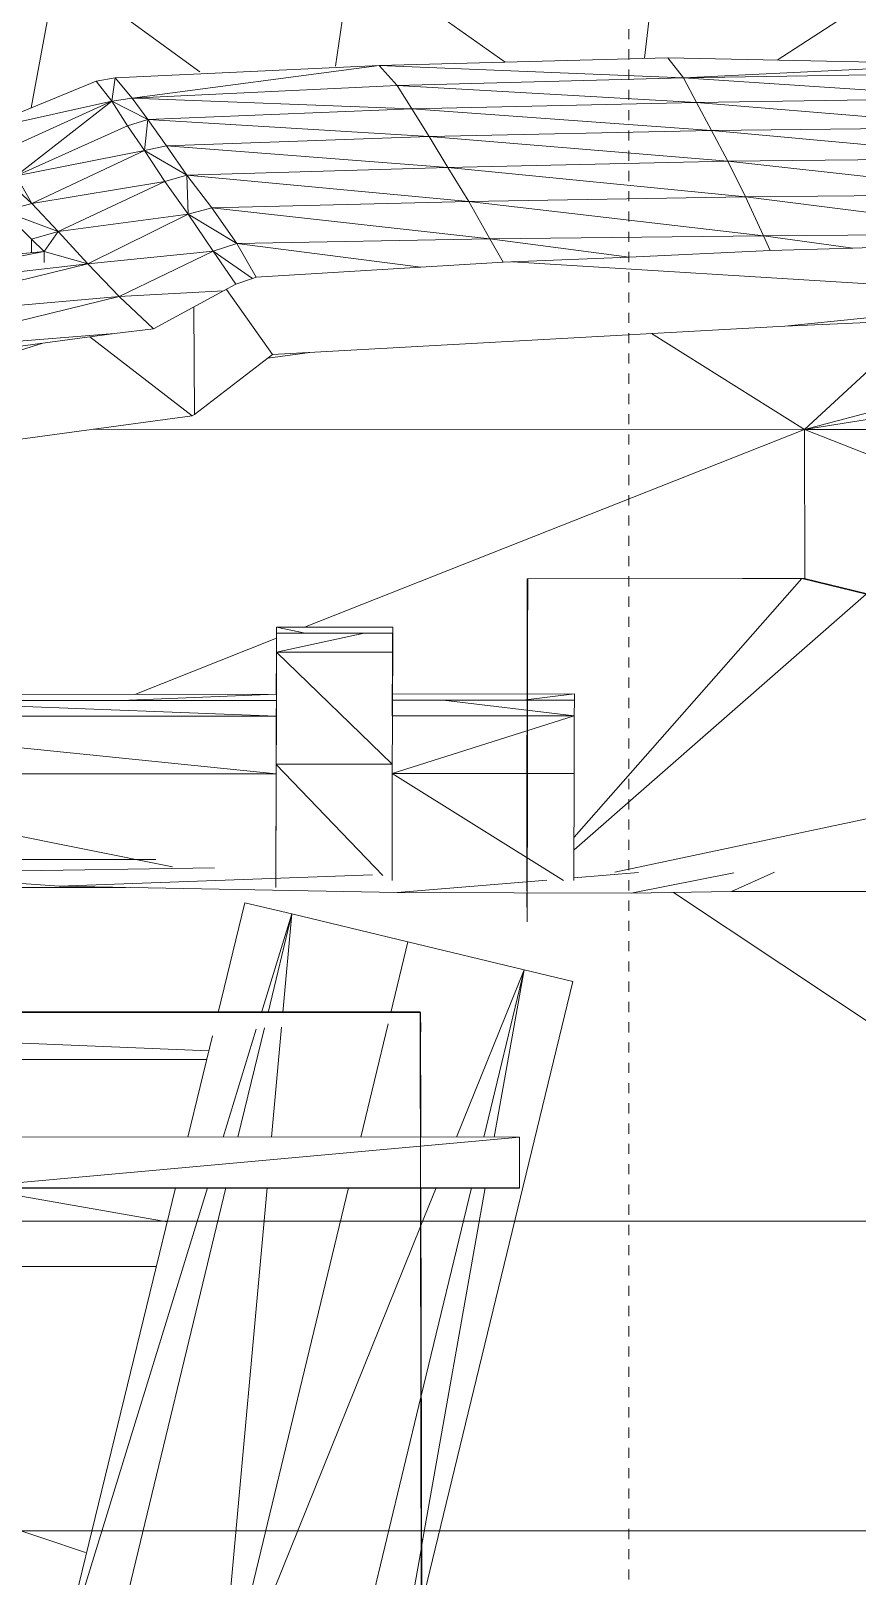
# Model space of a CAD drawing. Header units: inches. Extents: x -4169 to 1631, y -238 to 585.
# Drawn here: x 1446.11 to 1456.3, y -4.38 to 14.68 of the extents above; entities that cross this region are included whole.
import ezdxf

# ---------------------------------------------------------------- set-up
doc = ezdxf.new("R2010")
doc.units = ezdxf.units.IN
doc.header["$MEASUREMENT"] = 0
doc.linetypes.add('Aligning Line 1_8_', pattern=[0.25, 0.125, -0.125])
doc.linetypes.add('Grid Line 1_2_', pattern=[0.875, 0.5, -0.125, 0.125, -0.125])
for name, color, linetype, lineweight in [('0-5', 10, 'Continuous', 5), ('0-7', 7, 'Continuous', 9), ('A-FLOR-LEVL-1', 51, 'Grid Line 1_2_', 9), ('A-GENM', 5, 'Continuous', 9), ('G-ANNO-SYMB', 111, 'Aligning Line 1_8_', 9), ('G-ANNO-SYMB-2', 147, 'Aligning Line 1_8_', 9)]:
    doc.layers.add(name, color=color, linetype=linetype, lineweight=lineweight)

# ---------------------------------------------------------------- blocks, each defined once
blk = doc.blocks.new('CTR - 2nd Phase_rvt-2-BUILDING ELEVATION - SOUTH')
at = {"layer": 'A-FLOR-LEVL-1'}
blk.add_line((9609.49, 0), (12558.481, 0), dxfattribs=at)
blk = doc.blocks.new('Land_Rover_Evoque_-_SUV_Car_Vehicle_Automobile_13067 - Land Rover EVOQUE_dwg-V19-BUILDING ELEVATION - SOUTH')
at = {"layer": 'A-GENM'}
for p, q in [((12424.703, 15.631), (12424.5, 14.247)), ((12426.592, 14.295), (12424.703, 15.631)), ((12428.312, 14.342), (12428.474, 15.727)), ((12432.235, 15.803), (12429.945, 14.321)), ((12421.069, 15.458), (12420.746, 13.731)), ((12421.069, 15.458), (12422.829, 14.174)), ((12428.597, 14.349), (12425.04, 14.254)), ((12432.271, 14.272), (12428.597, 14.349)), ((12428.79, 14.102), (12428.597, 14.349)), ((12421.782, 14.1), (12425.04, 14.254)), ((12421.993, 13.852), (12425.04, 14.254)), ((12428.79, 14.102), (12425.04, 14.254)), ((12425.04, 14.254), (12425.26, 14.006)), ((12428.79, 14.102), (12432.271, 14.272)), ((12432.415, 14.159), (12428.79, 14.102)), ((12421.55, 14.061), (12420.005, 13.427)), ((12421.782, 14.1), (12421.55, 14.061)), ((12421.742, 13.814), (12421.55, 14.061)), ((12421.782, 14.1), (12421.742, 13.814)), ((12421.782, 14.1), (12421.993, 13.852)), ((12421.993, 13.852), (12425.26, 14.006)), ((12428.79, 14.102), (12425.26, 14.006)), ((12425.26, 14.006), (12425.443, 13.72)), ((12425.26, 14.006), (12428.952, 13.797)), ((12432.539, 13.854), (12428.79, 14.102)), ((12428.79, 14.102), (12428.952, 13.797)), ((12421.742, 13.814), (12420.005, 13.427)), ((12420.177, 13.103), (12421.742, 13.814)), ((12420.563, 12.894), (12421.742, 13.814)), ((12421.742, 13.814), (12421.993, 13.852)), ((12421.742, 13.814), (12422.185, 13.586)), ((12421.742, 13.814), (12421.934, 13.509)), ((12421.993, 13.852), (12422.185, 13.586)), ((12421.993, 13.852), (12425.443, 13.72)), ((12425.443, 13.72), (12428.952, 13.797)), ((12432.539, 13.854), (12428.952, 13.797)), ((12428.952, 13.797), (12432.683, 13.491)), ((12428.952, 13.797), (12429.135, 13.453)), ((12422.185, 13.586), (12421.934, 13.509)), ((12422.185, 13.586), (12422.145, 13.204)), ((12422.185, 13.586), (12425.443, 13.72)), ((12422.185, 13.586), (12422.416, 13.262)), ((12422.185, 13.586), (12425.654, 13.377)), ((12425.654, 13.377), (12425.443, 13.72)), ((12425.443, 13.72), (12429.135, 13.453)), ((12420.563, 12.894), (12421.934, 13.509)), ((12421.934, 13.509), (12422.145, 13.204)), ((12422.416, 13.262), (12425.654, 13.377)), ((12425.654, 13.377), (12429.135, 13.453)), ((12425.885, 12.995), (12425.654, 13.377)), ((12425.654, 13.377), (12429.337, 13.072)), ((12432.683, 13.491), (12429.135, 13.453)), ((12429.135, 13.453), (12429.337, 13.072)), ((12429.135, 13.453), (12432.836, 13.109)), ((12420.563, 12.894), (12422.145, 13.204)), ((12420.755, 12.551), (12422.145, 13.204)), ((12422.145, 13.204), (12422.416, 13.262)), ((12422.145, 13.204), (12422.666, 12.899)), ((12422.145, 13.204), (12422.395, 12.822)), ((12422.416, 13.262), (12422.666, 12.899)), ((12422.416, 13.262), (12425.885, 12.995)), ((12422.666, 12.899), (12425.885, 12.995)), ((12425.885, 12.995), (12429.337, 13.072)), ((12426.145, 12.575), (12425.885, 12.995)), ((12425.885, 12.995), (12429.558, 12.632)), ((12429.337, 13.072), (12432.836, 13.109)), ((12429.337, 13.072), (12429.558, 12.632)), ((12429.337, 13.072), (12433.01, 12.67)), ((12420.427, 12.855), (12420.755, 12.551)), ((12420.563, 12.894), (12420.755, 12.551)), ((12420.755, 12.551), (12422.395, 12.822)), ((12422.395, 12.822), (12421.082, 12.207)), ((12422.666, 12.899), (12422.395, 12.822)), ((12422.395, 12.822), (12422.684, 12.421)), ((12422.666, 12.899), (12422.684, 12.421)), ((12422.666, 12.899), (12422.974, 12.498)), ((12422.666, 12.899), (12426.145, 12.575)), ((12426.145, 12.575), (12429.558, 12.632)), ((12429.558, 12.632), (12433.01, 12.67)), ((12429.779, 12.154), (12429.558, 12.632)), ((12433.183, 12.173), (12429.558, 12.632)), ((12420.406, 12.455), (12420.755, 12.551)), ((12420.753, 12.111), (12420.406, 12.455)), ((12420.406, 12.455), (12421.082, 12.207)), ((12420.755, 12.551), (12421.082, 12.207)), ((12422.684, 12.421), (12421.082, 12.207)), ((12422.684, 12.421), (12421.448, 11.807)), ((12422.684, 12.421), (12422.974, 12.498)), ((12422.992, 11.962), (12422.684, 12.421)), ((12423.282, 12.059), (12422.684, 12.421)), ((12422.974, 12.498), (12426.145, 12.575)), ((12423.282, 12.059), (12422.974, 12.498)), ((12422.974, 12.498), (12426.405, 12.116)), ((12429.779, 12.154), (12426.145, 12.575)), ((12426.405, 12.116), (12426.145, 12.575)), ((12420.753, 12.111), (12421.082, 12.207)), ((12420.908, 11.959), (12421.082, 12.207)), ((12421.448, 11.807), (12421.082, 12.207)), ((12420.754, 11.945), (12420.753, 12.111)), ((12420.908, 11.959), (12420.753, 12.111)), ((12422.992, 11.962), (12423.282, 12.059)), ((12423.282, 12.059), (12426.405, 12.116)), ((12423.282, 12.059), (12423.524, 11.643)), ((12423.282, 12.059), (12425.554, 11.765)), ((12429.779, 12.154), (12426.405, 12.116)), ((12426.568, 11.826), (12426.405, 12.116)), ((12426.405, 12.116), (12428.121, 11.888)), ((12429.779, 12.154), (12433.183, 12.173)), ((12429.779, 12.154), (12430.881, 12.001)), ((12429.779, 12.154), (12429.862, 11.97)), ((12433.217, 12.077), (12430.881, 12.001)), ((12420.908, 11.959), (12418.258, 11.442)), ((12420.908, 11.959), (12420.057, 11.882)), ((12420.908, 11.825), (12420.908, 11.959)), ((12420.908, 11.959), (12421.448, 11.807)), ((12422.992, 11.962), (12421.448, 11.807)), ((12422.992, 11.962), (12421.833, 11.406)), ((12422.992, 11.962), (12423.479, 11.625)), ((12422.992, 11.962), (12423.271, 11.555)), ((12426.568, 11.826), (12425.554, 11.765)), ((12426.568, 11.826), (12428.121, 11.888)), ((12426.681, 11.83), (12433.62, 11.404)), ((12429.862, 11.97), (12428.121, 11.888)), ((12430.881, 12.001), (12429.862, 11.97)), ((12421.448, 11.807), (12418.258, 11.442)), ((12421.448, 11.807), (12418.643, 11.117)), ((12421.833, 11.406), (12421.448, 11.807)), ((12423.524, 11.643), (12423.479, 11.625)), ((12423.524, 11.643), (12425.554, 11.765)), ((12423.121, 11.474), (12421.833, 11.406)), ((12423.121, 11.474), (12422.255, 11.005)), ((12423.271, 11.555), (12423.121, 11.474)), ((12423.156, 11.492), (12423.725, 10.687)), ((12423.479, 11.625), (12423.271, 11.555)), ((12421.833, 11.406), (12418.643, 11.117)), ((12421.833, 11.406), (12419.107, 10.736)), ((12421.833, 11.406), (12422.255, 11.005)), ((12422.763, 9.949), (12422.752, 11.274)), ((12433.62, 11.404), (12430.043, 11.037)), ((12430.043, 11.037), (12432.612, 11.15)), ((12430.283, 9.764), (12439.59, 11.237)), ((12430.283, 9.764), (12435.689, 11.204)), ((12430.283, 9.764), (12431.746, 11.112)), ((12419.107, 10.736), (12421.777, 10.946)), ((12421.777, 10.946), (12419.246, 10.608)), ((12422.735, 9.931), (12421.47, 10.905)), ((12422.255, 11.005), (12421.777, 10.946)), ((12423.725, 10.687), (12430.043, 11.037)), ((12430.283, 9.764), (12428.399, 10.946)), ((12420.893, 10.828), (12414.459, 8.819)), ((12422.763, 9.949), (12423.725, 10.687)), ((12423.668, 10.644), (12424.184, 10.713)), ((12422.735, 9.931), (12414.459, 8.819)), ((12422.735, 9.931), (12422.763, 9.949)), ((12421.515, 9.767), (12430.283, 9.764)), ((12424.117, 7.325), (12430.283, 9.764)), ((12430.283, 9.764), (12430.287, 7.915)), ((12430.283, 9.764), (12435.415, 7.735)), ((12430.283, 9.764), (12443.444, 9.761)), ((12426.865, 7.921), (12426.858, 4.07)), ((12430.284, 7.925), (12426.865, 7.921)), ((12430.249, 7.924), (12426.865, 7.921)), ((12426.87, 7.922), (12426.865, 7.921)), ((12426.87, 7.922), (12426.866, 6.501)), ((12426.871, 7.922), (12426.869, 7.139)), ((12426.87, 7.922), (12430.284, 7.925)), ((12426.87, 7.922), (12426.871, 7.922)), ((12429.518, 7.924), (12426.871, 7.922)), ((12430.249, 7.924), (12427.442, 4.734)), ((12429.518, 7.924), (12430.278, 7.925)), ((12430.284, 7.925), (12429.518, 7.924)), ((12430.284, 7.925), (12430.249, 7.924)), ((12431.077, 7.733), (12430.249, 7.924)), ((12431.042, 7.732), (12430.249, 7.924)), ((12430.278, 7.925), (12430.461, 7.881)), ((12430.284, 7.925), (12430.278, 7.925)), ((12431.077, 7.733), (12430.284, 7.925)), ((12430.284, 7.925), (12430.461, 7.881)), ((12431.07, 7.733), (12430.461, 7.881)), ((12431.042, 7.732), (12427.442, 4.581)), ((12444.096, 7.741), (12427.946, 4.302)), ((12423.774, 7.325), (12423.771, 7.017)), ((12424.853, 7.25), (12423.771, 7.017)), ((12423.772, 6.499), (12423.774, 7.25)), ((12423.773, 6.499), (12423.774, 7.25)), ((12425.206, 7.326), (12423.774, 7.325)), ((12423.774, 7.325), (12424.125, 7.25)), ((12423.774, 7.325), (12423.775, 7.25)), ((12423.774, 7.017), (12423.775, 7.25)), ((12423.774, 7.25), (12423.774, 7.017)), ((12424.125, 7.25), (12423.775, 7.25)), ((12425.206, 7.25), (12424.125, 7.25)), ((12425.206, 7.25), (12425.203, 6.5)), ((12425.205, 7.25), (12425.203, 7.018)), ((12425.206, 7.25), (12425.204, 6.5)), ((12425.206, 7.326), (12425.206, 7.25)), ((12425.206, 7.02), (12425.206, 7.25)), ((12425.206, 7.02), (12425.206, 7.25)), ((12422.026, 6.497), (12423.773, 7.189)), ((12426.869, 7.139), (12426.867, 6.501)), ((12426.869, 7.139), (12426.868, 6.472)), ((12423.771, 7.017), (12423.768, 5.634)), ((12423.77, 6.499), (12423.771, 7.017)), ((12425.203, 7.018), (12423.771, 7.017)), ((12423.771, 6.499), (12423.771, 7.017)), ((12425.199, 5.635), (12423.771, 7.017)), ((12423.774, 6.423), (12423.774, 7.017)), ((12425.203, 7.018), (12425.201, 6.23)), ((12425.203, 7.018), (12425.201, 6.23)), ((12425.202, 6.23), (12425.203, 7.018)), ((12425.205, 6.425), (12425.206, 7.02)), ((12423.773, 6.499), (12416.8, 6.494)), ((12423.773, 6.499), (12421.851, 6.423)), ((12423.773, 6.499), (12423.771, 6.229)), ((12423.773, 6.499), (12423.774, 6.423)), ((12425.204, 6.5), (12427.448, 6.502)), ((12425.205, 6.425), (12425.204, 6.5)), ((12427.448, 6.502), (12426.814, 6.425)), ((12427.448, 6.502), (12427.448, 6.425)), ((12421.851, 6.423), (12417.169, 6.423)), ((12418.666, 6.423), (12423.771, 6.229)), ((12421.851, 6.423), (12423.774, 6.423)), ((12425.203, 6.425), (12425.202, 6.23)), ((12425.205, 6.425), (12426.814, 6.425)), ((12425.829, 6.425), (12427.445, 6.232)), ((12426.814, 6.425), (12427.448, 6.425)), ((12426.862, 5.045), (12426.868, 6.432)), ((12426.867, 6.381), (12426.863, 5.343)), ((12426.867, 5.519), (12426.868, 6.472)), ((12427.447, 6.425), (12427.445, 6.232)), ((12423.771, 6.229), (12417.169, 6.225)), ((12417.169, 6.185), (12423.769, 5.518)), ((12423.771, 6.229), (12423.769, 5.518)), ((12425.2, 5.519), (12427.445, 6.232)), ((12425.202, 6.23), (12425.2, 5.519)), ((12425.202, 6.23), (12427.445, 6.232)), ((12427.445, 6.232), (12427.443, 5.521)), ((12423.766, 4.116), (12423.768, 5.634)), ((12425.199, 5.635), (12423.769, 5.634)), ((12425.086, 4.262), (12423.769, 5.633)), ((12425.2, 5.519), (12425.199, 5.635)), ((12423.769, 5.518), (12417.168, 5.514)), ((12417.171, 5.431), (12422.489, 4.371)), ((12423.769, 5.518), (12423.766, 4.116)), ((12425.2, 5.519), (12425.198, 4.2)), ((12425.2, 5.519), (12427.443, 5.521)), ((12425.2, 5.519), (12427.31, 4.201)), ((12426.862, 4.64), (12426.867, 5.519)), ((12426.864, 3.691), (12426.867, 5.519)), ((12427.443, 5.521), (12427.441, 4.199)), ((12417.124, 4.458), (12422.285, 4.461)), ((12423.007, 4.355), (12418.863, 4.292)), ((12418.863, 4.292), (12421.093, 4.13)), ((12424.956, 4.271), (12421.093, 4.13)), ((12427.107, 4.205), (12425.262, 4.053)), ((12428.238, 4.298), (12427.441, 4.232)), ((12429.413, 4.294), (12428.147, 4.043)), ((12429.915, 4.303), (12429.384, 4.066)), ((12421.911, 4.115), (12416.797, 4.111)), ((12421.093, 4.13), (12425.262, 4.053)), ((12425.262, 4.053), (12428.147, 4.043)), ((12426.859, 4.048), (12426.864, 3.691)), ((12428.147, 4.043), (12429.384, 4.066)), ((12428.67, 4.053), (12443.486, -5.812)), ((12429.384, 4.066), (12436.21, 4.069)), ((12423.054, 2.573), (12423.383, 3.925)), ((12423.963, 3.791), (12423.383, 3.925)), ((12423.588, 2.573), (12423.963, 3.791)), ((12423.669, 2.573), (12423.963, 3.791)), ((12423.852, 2.573), (12423.963, 3.791)), ((12423.963, 3.791), (12425.393, 3.446)), ((12425.182, 2.573), (12425.393, 3.446)), ((12426.826, 3.099), (12425.393, 3.446)), ((12425.994, 1.037), (12426.826, 3.099)), ((12426.328, 1.037), (12426.826, 3.099)), ((12426.459, 1.037), (12426.826, 3.099)), ((12427.427, 2.953), (12426.826, 3.099)), ((12425.563, -4.737), (12427.427, 2.953)), ((12411.315, 2.576), (12423.776, 2.58)), ((12411.315, 2.576), (12422.938, 2.098)), ((12411.315, 2.576), (12425.549, 2.573)), ((12412.051, 2.583), (12423.776, 2.58)), ((12425.543, 2.58), (12423.776, 2.58)), ((12425.543, 2.58), (12425.548, 0.187)), ((12425.549, 2.573), (12425.543, 2.58)), ((12425.552, 2.335), (12425.549, 2.573)), ((12425.552, 1.037), (12425.549, 2.573)), ((12423.115, 1.037), (12423.524, 2.367)), ((12423.298, 1.037), (12423.623, 2.384)), ((12423.713, 1.037), (12423.836, 2.391)), ((12424.812, 1.037), (12425.149, 2.433)), ((12422.68, 1.037), (12422.984, 2.285)), ((12410.973, 1.995), (12422.912, 1.991)), ((12426.77, 1.037), (12419.924, 1.038)), ((12419.926, 0.413), (12426.77, 1.037)), ((12426.77, 0.412), (12426.77, 1.037)), ((12426.77, 0.412), (12419.926, 0.413)), ((12420.046, 0.406), (12422.425, -0.01)), ((12426.769, 0.404), (12420.163, 0.406)), ((12426.772, 0.412), (12420.313, 0.412)), ((12420.569, 0.407), (12422.526, 0.406)), ((12421.024, -5.761), (12422.528, 0.412)), ((12421.024, -5.761), (12422.923, 0.412)), ((12421.623, -5.905), (12423.147, 0.412)), ((12423.053, -6.25), (12423.657, 0.412)), ((12423.053, -6.25), (12424.661, 0.412)), ((12425.587, -16.764), (12425.553, 0.412)), ((12425.554, -0.053), (12425.741, 0.412)), ((12425.558, -2.154), (12426.177, 0.412)), ((12425.562, -4.015), (12426.348, 0.412)), ((12426.77, 0.412), (12426.772, 0.412)), ((12425.548, 0.187), (12425.562, -7.031)), ((12425.587, -16.764), (12425.548, 0.187)), ((12423.053, -6.25), (12425.549, -0.065)), ((12417.892, -0.558), (12422.291, -0.559)), ((12424.486, -6.597), (12425.554, -2.171)), ((12419.047, -3.291), (12421.416, -4.089)), ((12461.78, -3.831), (12418.052, -3.819)), ((12425.078, -6.742), (12425.556, -4.049))]:
    blk.add_line(p, q, dxfattribs=at)
blk = doc.blocks.new('Land_Rover_Evoque_-_SUV_Car_Vehicle_Automobile_13067 - Land_Rover_Evoque_-_SUV_Car_Vehicle_Automobile_13067-V20-BUILDING ELEVATION - SOUTH')
blk.add_blockref('Land_Rover_Evoque_-_SUV_Car_Vehicle_Automobile_13067 - Land Rover EVOQUE_dwg-V19-BUILDING ELEVATION - SOUTH', (0, 0))
blk = doc.blocks.new('CTR  - Topography_rvt-2-BUILDING ELEVATION - SOUTH')
at = {"layer": 'A-FLOR-LEVL-1'}
blk.add_line((9609.49, 0), (12558.481, 0), dxfattribs=at)
at = {"layer": 'G-ANNO-SYMB-2'}
blk.add_line((9742.879, 0), (12461.78, 0), dxfattribs=at)
at = {"layer": '0-7'}
blk.add_blockref('Land_Rover_Evoque_-_SUV_Car_Vehicle_Automobile_13067 - Land_Rover_Evoque_-_SUV_Car_Vehicle_Automobile_13067-V20-BUILDING ELEVATION - SOUTH', (0, 0), dxfattribs=at)
blk = doc.blocks.new('CTR - 1st Phase - Common Walls_rvt-2-BUILDING ELEVATION - SOUTH')
at = {"layer": 'A-FLOR-LEVL-1'}
blk.add_line((9609.49, 0), (12558.481, 0), dxfattribs=at)
at = {"layer": 'G-ANNO-SYMB-2'}
for p, q in [((12428.118, 526.953), (12428.118, -145.874)), ((9706.236, 0), (12461.78, 0))]:
    blk.add_line(p, q, dxfattribs=at)

msp = doc.modelspace()

# ---------------------------------------------------------------- linework, layer by layer
at = {"layer": 'A-FLOR-LEVL-1'}
msp.add_line((-1364.3938, 0), (1583.0971, 0), dxfattribs=at)
at = {"layer": 'G-ANNO-SYMB'}
msp.add_line((-1268.3977, 0), (1487.1463, 0), dxfattribs=at)

# ---------------------------------------------------------------- block references
at = {"layer": '0-5'}
for name in ['CTR - 2nd Phase_rvt-2-BUILDING ELEVATION - SOUTH', 'CTR - 1st Phase - Common Walls_rvt-2-BUILDING ELEVATION - SOUTH', 'CTR  - Topography_rvt-2-BUILDING ELEVATION - SOUTH']:
    msp.add_blockref(name, (-10974.6342, 0), dxfattribs=at)

doc.saveas('drawing.dxf')
